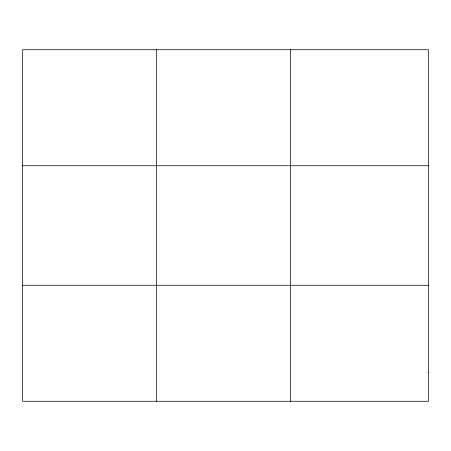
<?xml version="1.0" encoding="UTF-8"?>
<svg xmlns="http://www.w3.org/2000/svg" width="451" height="451" viewBox="0 0 451 451"><rect width="100%" height="100%" fill="white"/><g stroke="black" fill="none" stroke-linecap="round" stroke-linejoin="round"><path stroke-width="0.68" d="M156.497 49.734L156.497 401.266M290.444 49.734L290.444 401.266M22.55 165.737L428.45 165.737M22.55 285.263L428.45 285.263M428.45 372.267L428.45 401.266L22.55 401.266L22.55 49.734L428.45 49.734L428.45 372.267"/></g></svg>
